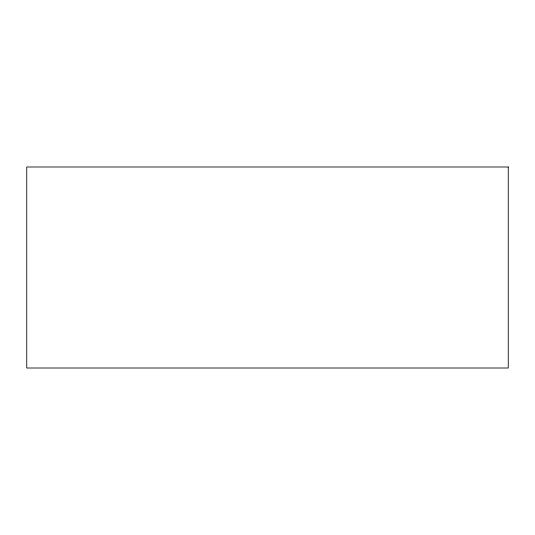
<?xml version="1.0" encoding="UTF-8"?>
<svg xmlns="http://www.w3.org/2000/svg" width="535" height="535" viewBox="0 0 535 535"><rect width="100%" height="100%" fill="white"/><g stroke="black" fill="none" stroke-linecap="round" stroke-linejoin="round"><path stroke-width="0.8" d="M508.25 166.994L26.75 166.994L26.75 368.006L508.25 368.006L508.25 166.994"/></g></svg>
